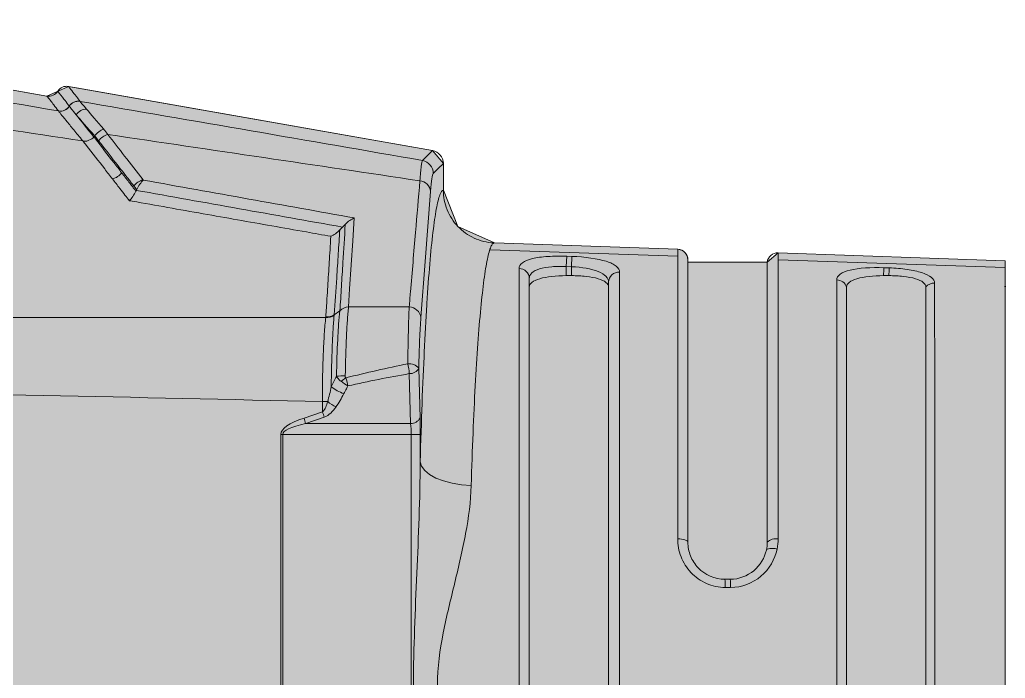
# Model space of a CAD drawing. Header units: millimetres. Extents: x 3.9 to 31.7, y 0.8 to 5.9.
# Drawn here: x 27.852 to 31.692, y 3.37 to 5.938 of the extents above; entities that cross this region are included whole.
import ezdxf

# ---------------------------------------------------------------- set-up
doc = ezdxf.new("R2010")
doc.units = ezdxf.units.MM
for name, color, linetype in [('CONN', 7, 'Continuous'), ('di', 7, 'Continuous'), ('xian', 250, 'Continuous')]:
    doc.layers.add(name, color=color, linetype=linetype)

# ---------------------------------------------------------------- blocks, each defined once
blk = doc.blocks.new('CU-AI$CU - AL')
at = {"layer": 'di', "lineweight": 0, "true_color": 0xffffff}
h = blk.add_hatch(color=7, dxfattribs=at)
h.dxf.hatch_style = 1
h.paths.add_polyline_path([(-53.827, -6.61), (-50.392, -6.73), (-50.227, -6.587), (-49.027, -6.587), (-49.027, -6.623), (-49.015, -6.683), (-48.995, -6.719), (-48.965, -6.75), (-48.932, -6.77), (-48.873, -6.783), (-46.1, -6.88), (-45.548, -7.128), (-45.327, -7.679), (-45.327, -8.082), (-45.162, -8.278), (-39.656, -9.249), (-39.329, -9.103), (-35.047, -9.859), (-22.236, -9.859), (-22.225, -9.859), (-22.217, -9.86), (-22.206, -9.862), (-22.198, -9.863), (-22.189, -9.866), (-22.183, -9.868), (-22.178, -9.869), (-22.171, -9.872), (-22.166, -9.875), (-22.159, -9.878), (-22.153, -9.882), (-22.147, -9.886), (-22.141, -9.89), (-22.135, -9.894), (-22.131, -9.899), (-22.125, -9.903), (-22.121, -9.908), (-22.117, -9.912), (-22.113, -9.916), (-22.109, -9.922), (-22.106, -9.925), (-22.104, -9.929), (-22.101, -9.933), (-21.942, -10.185), (-21.919, -10.213), (-21.909, -10.222), (-21.889, -10.239), (-21.876, -10.244), (-21.844, -10.255), (-21.807, -10.259), (-5.714, -10.259), (-5.687, -10.257), (-5.667, -10.252), (-5.645, -10.243), (-5.616, -10.225), (-5.597, -10.208), (-5.58, -10.186), (-5.57, -10.168), (-5.436, -9.885), (-4.567, -9.336), (4.913, -9.336), (5.782, -9.885), (5.916, -10.168), (5.935, -10.198), (5.951, -10.216), (5.975, -10.234), (5.993, -10.245), (6.02, -10.254), (6.06, -10.259), (22.153, -10.259), (22.18, -10.257), (22.195, -10.254), (22.217, -10.246), (22.238, -10.235), (22.26, -10.218), (22.274, -10.204), (22.288, -10.185), (22.446, -9.931), (22.456, -9.92), (22.477, -9.898), (22.498, -9.883), (22.521, -9.871), (22.543, -9.863), (22.563, -9.86), (22.582, -9.859), (35.393, -9.859), (39.675, -9.103), (40.002, -9.249), (45.508, -8.278), (45.673, -8.082), (45.673, -7.679), (45.893, -7.128), (46.446, -6.88), (49.219, -6.78), (49.245, -6.78), (49.269, -6.773), (49.293, -6.762), (49.315, -6.747), (49.335, -6.727), (49.35, -6.706), (49.363, -6.68), (49.37, -6.654), (49.373, -6.629), (49.373, -6.587), (50.573, -6.587), (50.738, -6.73), (54.173, -6.61), (54.173, 6.236), (50.738, 6.356), (50.573, 6.213), (49.373, 6.213), (49.373, 6.26), (49.37, 6.278), (49.366, 6.296), (49.355, 6.321), (49.341, 6.345), (49.328, 6.36), (49.31, 6.376), (49.283, 6.393), (49.263, 6.401), (49.242, 6.406), (49.219, 6.409), (46.446, 6.505), (45.893, 6.754), (45.673, 7.305), (45.673, 7.504), (45.508, 7.7), (41.736, 8.366), (41.614, 8.466), (41.595, 8.515), (41.474, 8.615), (35.41, 9.684), (22.385, 9.684), (22.367, 9.683), (22.356, 9.682), (22.34, 9.678), (22.324, 9.672), (22.314, 9.668), (22.296, 9.657), (22.284, 9.649), (22.273, 9.639), (22.264, 9.63), (22.258, 9.622), (22.199, 9.546), (22.194, 9.539), (22.188, 9.533), (22.181, 9.526), (22.173, 9.519), (22.166, 9.514), (22.159, 9.509), (22.152, 9.505), (22.143, 9.5), (22.136, 9.497), (22.125, 9.493), (22.117, 9.49), (22.108, 9.488), (22.095, 9.486), (22.073, 9.484), (8.362, 9.484), (8.356, 9.484), (8.34, 9.483), (8.327, 9.48), (8.315, 9.477), (8.299, 9.471), (8.282, 9.462), (8.117, 9.366), (8.101, 9.355), (8.092, 9.349), (8.081, 9.338), (8.071, 9.325), (8.064, 9.316), (8.059, 9.307), (7.978, 9.164), (7.629, 8.961), (-7.283, 8.961), (-7.632, 9.164), (-7.713, 9.307), (-7.725, 9.325), (-7.733, 9.336), (-7.74, 9.342), (-7.749, 9.351), (-7.758, 9.358), (-7.771, 9.366), (-7.936, 9.462), (-7.938, 9.464), (-7.946, 9.468), (-7.956, 9.472), (-7.962, 9.475), (-7.973, 9.478), (-7.983, 9.48), (-7.99, 9.482), (-8.001, 9.483), (-8.006, 9.484), (-8.016, 9.484), (-21.727, 9.484), (-21.73, 9.484), (-21.745, 9.485), (-21.755, 9.487), (-21.767, 9.489), (-21.774, 9.491), (-21.783, 9.494), (-21.795, 9.499), (-21.804, 9.504), (-21.814, 9.51), (-21.823, 9.516), (-21.834, 9.525), (-21.84, 9.531), (-21.847, 9.538), (-21.853, 9.546), (-21.912, 9.622), (-21.919, 9.63), (-21.926, 9.638), (-21.935, 9.646), (-21.944, 9.653), (-21.951, 9.658), (-21.96, 9.663), (-21.971, 9.669), (-21.986, 9.675), (-21.997, 9.679), (-22.007, 9.681), (-22.017, 9.683), (-22.026, 9.684), (-22.033, 9.684), (-22.039, 9.684), (-35.064, 9.684), (-41.128, 8.615), (-41.249, 8.515), (-41.268, 8.466), (-41.39, 8.366), (-45.162, 7.7), (-45.327, 7.504), (-45.327, 7.305), (-45.548, 6.754), (-46.087, 6.505), (-46.1, 6.505), (-48.873, 6.409), (-48.886, 6.408), (-48.924, 6.398), (-48.948, 6.387), (-48.982, 6.36), (-48.995, 6.344), (-49.012, 6.317), (-49.022, 6.288), (-49.026, 6.267), (-49.027, 6.249), (-49.027, 6.213), (-50.227, 6.213), (-50.392, 6.356), (-53.827, 6.236)])
at = {"layer": 'di', "color": 18, "lineweight": 0, "true_color": 0x000000}
blk.add_lwpolyline([(-22.236, -9.859), (-35.047, -9.859), (-39.329, -9.103), (-39.656, -9.249), (-45.162, -8.278), (-45.327, -8.082), (-45.327, -7.679), (-45.548, -7.128), (-46.1, -6.88), (-48.873, -6.783), (-48.932, -6.77), (-48.965, -6.75), (-48.995, -6.719), (-49.015, -6.683), (-49.027, -6.623), (-49.027, -6.587), (-50.227, -6.587), (-50.392, -6.73), (-53.827, -6.61), (-53.827, 6.236)], dxfattribs=at)
at = {"layer": 'xian', "color": 18, "lineweight": 0, "true_color": 0x000000}
for p, q in [((-52.627, -6.212), (-52.627, 5.837)), ((-51.427, 5.837), (-51.427, -6.212)), ((-42.869, 3.736), (-42.869, -3.981)), ((-42.898, -3.981), (-42.898, 3.714)), ((-44.84, 0.794), (-44.84, -3.981)), ((-49.673, -1.663), (-49.593, -1.663)), ((-49.587, -1.787), (-49.667, -1.787)), ((-50.227, -6.587), (-50.227, -2.347)), ((-44.977, -3.981), (-44.977, -3.564)), ((-44.977, -3.981), (-44.84, -3.981)), ((-44.84, -3.981), (-42.898, -3.981)), ((-42.898, -3.981), (-42.869, -3.981)), ((-43.244, -4.146), (-44.831, -4.146)), ((-44.831, -4.146), (-44.812, -4.9)), ((-43.523, -4.24), (-43.244, -4.146)), ((-44.955, -4.983), (-44.974, -4.228)), ((-43.22, -4.228), (-43.499, -4.322)), ((-43.577, -4.477), (-43.498, -4.476)), ((-43.762, -5.852), (-43.676, -5.79)), ((-51.987, -6.384), (-52.067, -6.384)), ((-47.187, -6.384), (-47.267, -6.384)), ((-47.267, -6.384), (-47.267, -6.519)), ((-47.187, -6.522), (-47.187, -6.384)), ((-53.829, -6.507), (-50.394, -6.625)), ((-50.392, -6.552), (-50.392, -6.707)), ((-47.267, -6.519), (-47.273, -6.675)), ((-47.267, -6.519), (-47.187, -6.522)), ((-47.187, -6.522), (-47.193, -6.678)), ((-50.392, -6.73), (-53.827, -6.61)), ((-50.227, -6.587), (-49.027, -6.587)), ((-48.874, -6.677), (-46.034, -6.775)), ((-48.873, -6.628), (-48.873, -6.783)), ((-47.193, -6.678), (-47.273, -6.675)), ((-46.1, -6.88), (-48.873, -6.783)), ((-45.327, -8.082), (-45.327, -7.679)), ((-40.783, -7.836), (-40.787, -7.83)), ((-40.052, -8.497), (-40.041, -8.481)), ((-39.874, -8.423), (-39.873, -8.424)), ((-39.329, -9.103), (-35.047, -9.859))]:
    blk.add_line(p, q, dxfattribs=at)
at = {"layer": 'xian', "color": 18, "lineweight": 0, "true_color": 0x000000, "flags": 128}
for points in [[(-50.214, -2.229), (-50.219, -2.238), (-50.23, -2.245), (-50.246, -2.25), (-50.266, -2.254), (-50.29, -2.255), (-50.317, -2.254), (-50.346, -2.251), (-50.376, -2.245)], [(-49.027, -2.347), (-49.024, -2.357), (-49.015, -2.367), (-49.001, -2.376), (-48.982, -2.385), (-48.959, -2.391), (-48.932, -2.396), (-48.903, -2.4), (-48.873, -2.401)], [(-45.748, -3.204), (-45.601, -3.216), (-45.46, -3.24), (-45.329, -3.275), (-45.214, -3.319), (-45.119, -3.373), (-45.046, -3.433), (-44.998, -3.497), (-44.977, -3.564)], [(-45.133, -7.659), (-45.052, -6.6), (-44.987, -5.749)], [(-43.98, -7.257), (-43.957, -6.912), (-43.933, -6.547), (-43.909, -6.182), (-43.891, -5.912)], [(-45.327, -8.082), (-45.251, -8.007), (-45.175, -7.931)], [(-45.011, -8.128), (-45.032, -8.148), (-45.115, -8.232), (-45.162, -8.278)], [(-45.162, -8.278), (-42.614, -8.728), (-39.775, -9.228), (-39.656, -9.249)]]:
    blk.add_lwpolyline(points, dxfattribs=at)
at = {"layer": 'xian', "color": 18, "lineweight": 0, "true_color": 0x000000}
for centre, radius, start, end in [((-48.88, -1.69), 0.793, 178.0838, 187.0706), ((-48.8, -1.69), 0.793, 178.0838, 187.0699), ((-50.357, -2.216), 0.185, 259.1274, 314.6781), ((-44.838, -4.301), 0.155, 87.6787, 152.1997), ((-42.156, -3.879), 1.12, 193.7985, 198.1837), ((-42.435, -3.973), 1.12, 193.7985, 198.1837), ((-44.159, -5.221), 0.944, 51.9632, 60.9415), ((-44.047, -5.231), 0.673, 51.8731, 70.3866), ((-44.819, -5.055), 0.155, 87.6787, 152.1997), ((-43.995, -4.847), 0.819, 183.7548, 194.3644), ((-45.173, -2.957), 2.297, 305.1734, 307.3414), ((-43.803, -4.274), 0.593, 266.1712, 279.072), ((-44.811, -4.864), 0.187, 219.2512, 276.8794), ((-44.801, -5.726), 0.187, 187.1831, 267.2496), ((-43.574, -5.931), 0.181, 81.7783, 123.9), ((-52.753, -6.107), 0.164, 267.7084, 320.0845), ((-51.277, -6.16), 0.159, 198.8975, 269.1097), ((-57.103, -6.203), 5.039, 356.6084, 357.9447), ((-57.653, -6.182), 5.67, 356.7362, 357.9545), ((-47.983, -6.28), 0.156, 266.4493, 358.1908), ((-46.472, -6.337), 0.155, 181.6258, 269.6831), ((-48.867, -6.623), 0.16, 180.0001, 267.9998), ((-44.951, -7.638), 0.184, 186.666, 263.1312), ((-40.847, -7.595), 0.249, 284.8742, 324.348), ((-40.255, -8.092), 0.253, 105.0679, 143.9242), ((-44.975, -7.93), 0.2, 180.186, 259.6358), ((-40.318, -8.273), 0.257, 285.219, 323.6419), ((-39.925, -8.727), 0.177, 268.4979, 328.805), ((-39.532, -9.035), 0.16, 80.0976, 147.8666), ((-39.804, -8.864), 0.16, 260.0372, 327.8004), ((-39.803, -8.866), 0.16, 260.0869, 327.8771)]:
    blk.add_arc(centre, radius, start, end, dxfattribs=at)
for centre, major_axis, ratio, start_param, end_param in [((-44.944, -3.981), (0, 0.6), 0.056105, 1.570796, 1.995354), ((-44.744, -3.981), (0, 0.4), 0.239671, 1.570796, 1.995354), ((-46.792, -3.981), (3.894, 0), 0.102726, 5.858628, 6.283185), ((-46.825, -3.981), (3.956, 0), 0.151667, 5.858628, 6.283185)]:
    blk.add_ellipse(centre, major_axis=major_axis, ratio=ratio, start_param=start_param, end_param=end_param, dxfattribs=at)
for points, knots in [([(-46.473, 6.117), (-46.473, 6.003), (-46.473, 5.863), (-46.473, 5.538), (-46.473, 5.354), (-46.473, 4.943), (-46.473, 4.715), (-46.473, 4.219), (-46.473, 3.956), (-46.473, 3.399), (-46.473, 3.105), (-46.473, 2.487), (-46.473, 2.168), (-46.473, 1.517), (-46.473, 1.184), (-46.473, 0.674), (-46.473, 0.502), (-46.473, 0.158), (-46.473, -0.013), (-46.473, -0.526), (-46.473, -0.866), (-46.473, -1.544), (-46.473, -1.884), (-46.473, -2.537), (-46.473, -2.853), (-46.473, -3.466), (-46.473, -3.765), (-46.473, -4.326), (-46.473, -4.589), (-46.473, -5.08), (-46.473, -5.309), (-46.473, -5.726), (-46.473, -5.912), (-46.473, -6.239), (-46.473, -6.378), (-46.473, -6.492)], [0, 0, 0, 0, 0.0625, 0.0625, 0.125, 0.125, 0.1875, 0.1875, 0.25, 0.25, 0.3125, 0.3125, 0.375, 0.375, 0.4375, 0.4375, 0.46875, 0.46875, 0.5, 0.5, 0.5625, 0.5625, 0.625, 0.625, 0.6875, 0.6875, 0.75, 0.75, 0.8125, 0.8125, 0.875, 0.875, 0.9375, 0.9375, 1, 1, 1, 1]), ([(-53.827, 6.043), (-53.827, 6.002), (-53.827, 5.874), (-53.827, 4.903), (-53.827, 3.294), (-53.827, 1.254), (-53.827, -0.938), (-53.827, -3.053), (-53.827, -4.823), (-53.827, -6.055), (-53.827, -6.328), (-53.827, -6.447)], [0, 0, 0, 0, 0.056358, 0.177617, 0.298826, 0.420051, 0.541332, 0.662559, 0.783768, 0.905021, 1, 1, 1, 1]), ([(-47.993, -6.435), (-47.993, -6.321), (-47.993, -6.182), (-47.993, -5.859), (-47.993, -5.676), (-47.993, -5.268), (-47.993, -5.041), (-47.993, -4.551), (-47.993, -4.29), (-47.993, -3.738), (-47.993, -3.447), (-47.993, -2.834), (-47.993, -2.519), (-47.993, -1.874), (-47.993, -1.545), (-47.993, -1.04), (-47.993, -0.869), (-47.993, -0.53), (-47.993, -0.36), (-47.993, 0.147), (-47.993, 0.485), (-47.993, 1.156), (-47.993, 1.492), (-47.993, 2.138), (-47.993, 2.451), (-47.993, 3.059), (-47.993, 3.355), (-47.993, 3.91), (-47.993, 4.171), (-47.993, 4.658), (-47.993, 4.885), (-47.993, 5.298), (-47.993, 5.484), (-47.993, 5.809), (-47.993, 5.947), (-47.993, 6.061)], [0, 0, 0, 0, 0.0625, 0.0625, 0.125, 0.125, 0.1875, 0.1875, 0.25, 0.25, 0.3125, 0.3125, 0.375, 0.375, 0.4375, 0.4375, 0.46875, 0.46875, 0.5, 0.5, 0.5625, 0.5625, 0.625, 0.625, 0.6875, 0.6875, 0.75, 0.75, 0.8125, 0.8125, 0.875, 0.875, 0.9375, 0.9375, 1, 1, 1, 1]), ([(-46.627, -6.341), (-46.627, -6.117), (-46.627, -5.803), (-46.627, -5.195), (-46.627, -4.971), (-46.627, -4.493), (-46.627, -4.236), (-46.627, -3.689), (-46.627, -3.397), (-46.627, -2.799), (-46.627, -2.49), (-46.627, -1.852), (-46.627, -1.521), (-46.627, -0.858), (-46.627, -0.526), (-46.627, -0.025), (-46.627, 0.143), (-46.627, 0.478), (-46.627, 0.647), (-46.627, 1.145), (-46.627, 1.47), (-46.627, 2.106), (-46.627, 2.418), (-46.627, 3.023), (-46.627, 3.31), (-46.627, 3.854), (-46.627, 4.111), (-46.627, 4.595), (-46.627, 4.818), (-46.627, 5.22), (-46.627, 5.4), (-46.627, 5.718), (-46.627, 5.855), (-46.627, 5.966)], [0, 0, 0, 0, 0.125, 0.125, 0.1875, 0.1875, 0.25, 0.25, 0.3125, 0.3125, 0.375, 0.375, 0.4375, 0.4375, 0.5, 0.5, 0.53125, 0.53125, 0.5625, 0.5625, 0.625, 0.625, 0.6875, 0.6875, 0.75, 0.75, 0.8125, 0.8125, 0.875, 0.875, 0.9375, 0.9375, 1, 1, 1, 1]), ([(-52.759, -6.27), (-52.76, -6.046), (-52.76, -5.733), (-52.761, -5.13), (-52.761, -4.909), (-52.761, -4.436), (-52.761, -4.183), (-52.762, -3.643), (-52.762, -3.355), (-52.762, -2.765), (-52.762, -2.461), (-52.762, -1.833), (-52.762, -1.507), (-52.762, -0.85), (-52.762, -0.519), (-52.762, 0.145), (-52.762, 0.477), (-52.762, 1.127), (-52.762, 1.447), (-52.762, 2.076), (-52.762, 2.387), (-52.762, 2.978), (-52.762, 3.26), (-52.761, 3.799), (-52.761, 4.057), (-52.761, 4.533), (-52.761, 4.751), (-52.76, 5.15), (-52.76, 5.331), (-52.76, 5.648), (-52.76, 5.784), (-52.759, 5.896)], [0, 0, 0, 0, 0.125, 0.125, 0.1875, 0.1875, 0.25, 0.25, 0.3125, 0.3125, 0.375, 0.375, 0.4375, 0.4375, 0.5, 0.5, 0.5625, 0.5625, 0.625, 0.625, 0.6875, 0.6875, 0.75, 0.75, 0.8125, 0.8125, 0.875, 0.875, 0.9375, 0.9375, 1, 1, 1, 1]), ([(-51.279, 5.945), (-51.279, 5.718), (-51.279, 5.403), (-51.279, 4.795), (-51.279, 4.572), (-51.279, 4.095), (-51.279, 3.84), (-51.278, 3.296), (-51.278, 3.006), (-51.278, 2.411), (-51.278, 2.105), (-51.278, 1.472), (-51.278, 1.143), (-51.278, 0.481), (-51.278, 0.147), (-51.278, -0.522), (-51.278, -0.857), (-51.278, -1.512), (-51.278, -1.834), (-51.278, -2.469), (-51.278, -2.782), (-51.278, -3.377), (-51.278, -3.662), (-51.279, -4.205), (-51.279, -4.466), (-51.279, -4.945), (-51.279, -5.165), (-51.279, -5.567), (-51.279, -5.75), (-51.279, -6.069), (-51.279, -6.206), (-51.279, -6.319)], [0, 0, 0, 0, 0.125, 0.125, 0.1875, 0.1875, 0.25, 0.25, 0.3125, 0.3125, 0.375, 0.375, 0.4375, 0.4375, 0.5, 0.5, 0.5625, 0.5625, 0.625, 0.625, 0.6875, 0.6875, 0.75, 0.75, 0.8125, 0.8125, 0.875, 0.875, 0.9375, 0.9375, 1, 1, 1, 1]), ([(-47.827, 5.91), (-47.827, 5.687), (-47.827, 5.374), (-47.827, 4.771), (-47.827, 4.549), (-47.827, 4.075), (-47.827, 3.821), (-47.827, 3.279), (-47.827, 2.99), (-47.827, 2.397), (-47.827, 2.091), (-47.827, 1.46), (-47.827, 1.132), (-47.827, 0.477), (-47.827, 0.147), (-47.827, -0.348), (-47.827, -0.514), (-47.827, -0.846), (-47.827, -1.012), (-47.827, -1.506), (-47.827, -1.828), (-47.827, -2.457), (-47.827, -2.765), (-47.827, -3.364), (-47.827, -3.649), (-47.827, -4.188), (-47.827, -4.443), (-47.827, -4.922), (-47.827, -5.144), (-47.827, -5.543), (-47.827, -5.721), (-47.827, -6.037), (-47.827, -6.173), (-47.827, -6.285)], [0, 0, 0, 0, 0.125, 0.125, 0.1875, 0.1875, 0.25, 0.25, 0.3125, 0.3125, 0.375, 0.375, 0.4375, 0.4375, 0.5, 0.5, 0.53125, 0.53125, 0.5625, 0.5625, 0.625, 0.625, 0.6875, 0.6875, 0.75, 0.75, 0.8125, 0.8125, 0.875, 0.875, 0.9375, 0.9375, 1, 1, 1, 1]), ([(-44.977, 3.19), (-44.974, 2.628), (-44.95, 2.066), (-44.902, 0.94), (-44.875, 0.377), (-44.875, -0.752), (-44.902, -1.315), (-44.95, -2.441), (-44.974, -3.003), (-44.977, -3.564)], [0, 0, 0, 0, 0.25, 0.25, 0.5, 0.5, 0.75, 0.75, 1, 1, 1, 1]), ([(-45.748, -3.204), (-45.741, -2.965), (-45.709, -2.724), (-45.619, -2.236), (-45.561, -1.989), (-45.44, -1.485), (-45.376, -1.232), (-45.274, -0.718), (-45.238, -0.456), (-45.238, 0.083), (-45.275, 0.345), (-45.376, 0.859), (-45.44, 1.112), (-45.561, 1.614), (-45.619, 1.862), (-45.709, 2.35), (-45.741, 2.591), (-45.748, 2.83)], [0, 0, 0, 0, 0.125, 0.125, 0.25, 0.25, 0.375, 0.375, 0.5, 0.5, 0.625, 0.625, 0.75, 0.75, 0.875, 0.875, 1, 1, 1, 1]), ([(-50.376, -2.245), (-50.343, -2.088), (-50.259, -1.941), (-50.006, -1.726), (-49.842, -1.663), (-49.673, -1.663)], [0, 0, 0, 0, 0.5, 0.5, 1, 1, 1, 1]), ([(-49.667, -1.787), (-49.799, -1.787), (-49.927, -1.835), (-50.123, -1.999), (-50.189, -2.11), (-50.214, -2.229)], [0, 0, 0, 0, 0.5, 0.5, 1, 1, 1, 1]), ([(-49.593, -1.663), (-49.494, -1.663), (-49.397, -1.684), (-49.22, -1.762), (-49.139, -1.82), (-49.008, -1.959), (-48.957, -2.041), (-48.889, -2.217), (-48.873, -2.308), (-48.873, -2.401)], [0, 0, 0, 0, 0.25, 0.25, 0.5, 0.5, 0.75, 0.75, 1, 1, 1, 1]), ([(-49.027, -2.347), (-49.027, -2.278), (-49.04, -2.209), (-49.092, -2.075), (-49.132, -2.013), (-49.285, -1.853), (-49.434, -1.787), (-49.587, -1.787)], [0, 0, 0, 0, 0.25, 0.25, 0.5, 0.5, 1, 1, 1, 1]), ([(-49.027, -6.623), (-49.027, -6.624), (-49.027, -6.524), (-49.027, -6.225), (-49.027, -6.101), (-49.027, -5.81), (-49.027, -5.642), (-49.027, -5.263), (-49.027, -5.05), (-49.027, -4.594), (-49.027, -4.35), (-49.027, -3.827), (-49.027, -3.547), (-49.027, -2.963), (-49.027, -2.66), (-49.027, -2.347)], [0, 0, 0, 0, 0.25, 0.25, 0.375, 0.375, 0.5, 0.5, 0.625, 0.625, 0.75, 0.75, 0.875, 0.875, 1, 1, 1, 1]), ([(-50.392, -6.552), (-50.392, -6.453), (-50.392, -6.272), (-50.392, -5.698), (-50.392, -4.927), (-50.392, -3.933), (-50.392, -2.828), (-50.392, -2.397)], [0, 0, 0, 0, 0.231316, 0.424494, 0.472556, 0.794299, 1, 1, 1, 1]), ([(-48.873, -2.401), (-48.873, -2.84), (-48.873, -3.959), (-48.873, -5.445), (-48.873, -6.233), (-48.873, -6.582), (-48.873, -6.612), (-48.873, -6.628)], [0, 0, 0, 0, 0.207633, 0.528878, 0.850231, 0.921517, 1, 1, 1, 1]), ([(-45.748, -3.204), (-45.765, -3.761), (-45.785, -4.264), (-45.822, -4.943), (-45.835, -5.157), (-45.863, -5.551), (-45.878, -5.73), (-45.909, -6.051), (-45.925, -6.194), (-45.958, -6.443), (-45.975, -6.548), (-46.01, -6.714), (-46.028, -6.776), (-46.055, -6.839), (-46.064, -6.855), (-46.077, -6.87), (-46.082, -6.874), (-46.091, -6.879), (-46.096, -6.88), (-46.1, -6.88)], [0, 0, 0, 0, 0.25, 0.25, 0.375, 0.375, 0.5, 0.5, 0.625, 0.625, 0.75, 0.75, 0.875, 0.875, 0.9375, 0.9375, 0.96875, 0.96875, 1, 1, 1, 1]), ([(-44.977, -3.564), (-44.994, -4.184), (-45.014, -4.745), (-45.045, -5.375), (-45.051, -5.498), (-45.064, -5.735), (-45.071, -5.851), (-45.092, -6.181), (-45.106, -6.38), (-45.137, -6.74), (-45.153, -6.9), (-45.186, -7.179), (-45.203, -7.297), (-45.237, -7.485), (-45.255, -7.557), (-45.291, -7.653), (-45.309, -7.678), (-45.327, -7.679)], [0, 0, 0, 0, 0.25, 0.25, 0.3125, 0.3125, 0.375, 0.375, 0.5, 0.5, 0.625, 0.625, 0.75, 0.75, 0.875, 0.875, 1, 1, 1, 1]), ([(-43.701, -4.395), (-43.678, -4.363), (-43.653, -4.331), (-43.595, -4.277), (-43.561, -4.253), (-43.523, -4.24)], [0, 0, 0, 0, 0.5, 0.5, 1, 1, 1, 1]), ([(-43.499, -4.322), (-43.523, -4.34), (-43.536, -4.368), (-43.559, -4.421), (-43.569, -4.449), (-43.577, -4.477)], [0, 0, 0, 0, 0.5, 0.5, 1, 1, 1, 1]), ([(-43.884, -4.715), (-43.876, -4.7), (-43.868, -4.686), (-43.86, -4.671), (-43.847, -4.647), (-43.833, -4.622), (-43.821, -4.597)], [0, 0, 0, 0, 0.0000641428, 0.0000641428, 0.0000641428, 0.0001734291, 0.0001734291, 0.0001734291, 0.0001734291]), ([(-43.498, -4.476), (-43.497, -4.602), (-43.498, -4.724), (-43.502, -4.965), (-43.506, -5.083), (-43.515, -5.303), (-43.52, -5.406), (-43.532, -5.595), (-43.539, -5.679), (-43.548, -5.752)], [0, 0, 0, 0, 0.25, 0.25, 0.5, 0.5, 0.75, 0.75, 1, 1, 1, 1]), ([(-43.631, -4.701), (-43.644, -4.729), (-43.657, -4.756), (-43.671, -4.783), (-43.683, -4.809), (-43.696, -4.834), (-43.71, -4.859)], [0, 0, 0, 0, 0.0001171828, 0.0001171828, 0.0001171828, 0.0002260199, 0.0002260199, 0.0002260199, 0.0002260199]), ([(-43.675, -5.781), (-43.668, -5.716), (-43.663, -5.644), (-43.653, -5.485), (-43.649, -5.397), (-43.639, -5.122), (-43.633, -4.914), (-43.631, -4.701)], [0, 0, 0, 0, 0.25, 0.25, 0.5, 0.5, 1, 1, 1, 1]), ([(-43.892, -5.912), (-43.89, -5.88), (-43.886, -5.847), (-43.879, -5.777), (-43.877, -5.74), (-43.869, -5.626), (-43.865, -5.543), (-43.853, -5.276), (-43.846, -5.075), (-43.843, -4.865)], [0, 0, 0, 0, 0.125, 0.125, 0.25, 0.25, 0.5, 0.5, 1, 1, 1, 1]), ([(-43.843, -4.865), (-43.843, -4.862), (-43.843, -4.859), (-43.843, -4.856), (-43.843, -4.851), (-43.844, -4.846), (-43.846, -4.842), (-43.847, -4.839), (-43.848, -4.837), (-43.85, -4.835)], [0, 0, 0, 0, 0.00001122859, 0.00001122859, 0.00001122859, 0.00003045862, 0.00003045862, 0.00003045862, 0.00003970121, 0.00003970121, 0.00003970121, 0.00003970121]), ([(-43.779, -4.784), (-43.771, -4.79), (-43.764, -4.796), (-43.757, -4.803), (-43.744, -4.814), (-43.732, -4.827), (-43.723, -4.839), (-43.718, -4.846), (-43.714, -4.852), (-43.71, -4.859)], [0, 0, 0, 0, 0.000038152, 0.000038152, 0.000038152, 0.0001058624, 0.0001058624, 0.0001058624, 0.0001406044, 0.0001406044, 0.0001406044, 0.0001406044]), ([(-43.71, -4.859), (-43.713, -5.056), (-43.72, -5.246), (-43.733, -5.499), (-43.737, -5.578), (-43.748, -5.724), (-43.754, -5.791), (-43.762, -5.852)], [0, 0, 0, 0, 0.5, 0.5, 0.75, 0.75, 1, 1, 1, 1]), ([(-44.987, -5.749), (-44.98, -5.656), (-44.973, -5.544), (-44.963, -5.283), (-44.958, -5.139), (-44.955, -4.983)], [0, 0, 0, 0, 0.5, 0.5, 1, 1, 1, 1]), ([(-44.788, -5.05), (-44.791, -5.225), (-44.794, -5.387), (-44.801, -5.68), (-44.805, -5.807), (-44.81, -5.913)], [0, 0, 0, 0, 0.5, 0.5, 1, 1, 1, 1]), ([(-43.761, -7.077), (-43.753, -6.957), (-43.745, -6.837), (-43.737, -6.717), (-43.729, -6.595), (-43.721, -6.472), (-43.713, -6.35), (-43.701, -6.163), (-43.688, -5.977), (-43.676, -5.79)], [0.000014485, 0.000014485, 0.000014485, 0.000014485, 0.00078071, 0.00078071, 0.00078071, 0.00156142, 0.00156142, 0.00156142, 0.002749721, 0.002749721, 0.002749721, 0.002749721]), ([(-43.676, -5.79), (-43.676, -5.79), (-43.676, -5.79), (-43.676, -5.79), (-43.675, -5.787), (-43.675, -5.784), (-43.675, -5.781)], [-0.00000006, -0.00000006, -0.00000006, -0.00000006, 0, 0, 0, 0.0000206153, 0.0000206153, 0.0000206153, 0.0000206153]), ([(-43.549, -5.76), (-43.555, -5.852), (-43.56, -5.943), (-43.566, -6.035), (-43.574, -6.158), (-43.581, -6.281), (-43.589, -6.404), (-43.597, -6.527), (-43.604, -6.65), (-43.612, -6.773), (-43.616, -6.842), (-43.621, -6.911), (-43.625, -6.98)], [0, 0, 0, 0, 0.000581552, 0.000581552, 0.000581552, 0.001363751, 0.001363751, 0.001363751, 0.002145951, 0.002145951, 0.002145951, 0.002584324, 0.002584324, 0.002584324, 0.002584324]), ([(-44.81, -5.913), (-44.817, -5.988), (-44.823, -6.063), (-44.829, -6.138), (-44.855, -6.439), (-44.881, -6.739), (-44.906, -7.039), (-44.928, -7.3), (-44.951, -7.56), (-44.973, -7.82)], [0, 0, 0, 0, 0.0005, 0.0005, 0.0005, 0.0025, 0.0025, 0.0025, 0.00423376, 0.00423376, 0.00423376, 0.00423376]), ([(-43.892, -5.912), (-43.897, -5.912), (-43.902, -5.912), (-43.907, -5.912), (-44.208, -5.912), (-44.509, -5.913), (-44.81, -5.913)], [-0.000019208, -0.000019208, -0.000019208, -0.000019208, 0, 0, 0, 0.001152634, 0.001152634, 0.001152634, 0.001152634]), ([(-43.762, -5.852), (-43.77, -5.974), (-43.777, -6.096), (-43.785, -6.218), (-43.792, -6.339), (-43.8, -6.461), (-43.808, -6.583), (-43.82, -6.775), (-43.832, -6.967), (-43.843, -7.16)], [0, 0, 0, 0, 0.00078071, 0.00078071, 0.00078071, 0.00156142, 0.00156142, 0.00156142, 0.00279463, 0.00279463, 0.00279463, 0.00279463]), ([(-52.067, -6.384), (-52.143, -6.384), (-52.217, -6.38), (-52.355, -6.365), (-52.417, -6.353), (-52.519, -6.323), (-52.56, -6.304), (-52.613, -6.261), (-52.627, -6.237), (-52.627, -6.212)], [0, 0, 0, 0, 0.25, 0.25, 0.5, 0.5, 0.75, 0.75, 1, 1, 1, 1]), ([(-51.427, -6.212), (-51.427, -6.237), (-51.44, -6.261), (-51.494, -6.304), (-51.534, -6.323), (-51.688, -6.368), (-51.835, -6.384), (-51.987, -6.384)], [0, 0, 0, 0, 0.25, 0.25, 0.5, 0.5, 1, 1, 1, 1]), ([(-47.267, -6.384), (-47.343, -6.384), (-47.417, -6.38), (-47.555, -6.365), (-47.617, -6.353), (-47.719, -6.323), (-47.76, -6.304), (-47.813, -6.261), (-47.827, -6.237), (-47.827, -6.212)], [0, 0, 0, 0, 0.25, 0.25, 0.5, 0.5, 0.75, 0.75, 1, 1, 1, 1]), ([(-46.627, -6.212), (-46.627, -6.237), (-46.64, -6.261), (-46.694, -6.304), (-46.734, -6.323), (-46.888, -6.368), (-47.035, -6.384), (-47.187, -6.384)], [0, 0, 0, 0, 0.25, 0.25, 0.5, 0.5, 1, 1, 1, 1]), ([(-52.073, -6.501), (-52.166, -6.498), (-52.258, -6.49), (-52.427, -6.466), (-52.503, -6.45), (-52.628, -6.409), (-52.677, -6.385), (-52.742, -6.332), (-52.759, -6.302), (-52.759, -6.27)], [0, 0, 0, 0, 0.25, 0.25, 0.5, 0.5, 0.75, 0.75, 1, 1, 1, 1]), ([(-51.279, -6.319), (-51.279, -6.384), (-51.35, -6.436), (-51.612, -6.5), (-51.8, -6.512), (-51.993, -6.504)], [0, 0, 0, 0, 0.5, 0.5, 1, 1, 1, 1]), ([(-47.827, -6.285), (-47.827, -6.317), (-47.814, -6.346), (-47.761, -6.401), (-47.722, -6.425), (-47.569, -6.487), (-47.421, -6.512), (-47.267, -6.519)], [0, 0, 0, 0, 0.25, 0.25, 0.5, 0.5, 1, 1, 1, 1]), ([(-47.187, -6.522), (-47.111, -6.525), (-47.036, -6.524), (-46.897, -6.513), (-46.834, -6.502), (-46.732, -6.471), (-46.692, -6.45), (-46.64, -6.401), (-46.627, -6.372), (-46.627, -6.341)], [0, 0, 0, 0, 0.25, 0.25, 0.5, 0.5, 0.75, 0.75, 1, 1, 1, 1]), ([(-51.993, -6.504), (-52.004, -6.504), (-52.016, -6.504), (-52.028, -6.503), (-52.043, -6.503), (-52.058, -6.502), (-52.073, -6.501)], [0, 0, 0, 0, 0.000043807, 0.000043807, 0.000043807, 0.0001000768, 0.0001000768, 0.0001000768, 0.0001000768]), ([(-50.392, -6.73), (-50.392, -6.732), (-50.392, -6.735), (-50.392, -6.615), (-50.392, -6.552)], [0, 0, 0, 0, 0.474806, 1, 1, 1, 1]), ([(-47.273, -6.675), (-47.47, -6.668), (-47.66, -6.642), (-47.857, -6.58), (-47.908, -6.555), (-47.976, -6.499), (-47.993, -6.468), (-47.993, -6.435)], [0, 0, 0, 0, 0.5, 0.5, 0.75, 0.75, 1, 1, 1, 1]), ([(-46.473, -6.492), (-46.473, -6.524), (-46.49, -6.554), (-46.558, -6.604), (-46.609, -6.625), (-46.74, -6.657), (-46.82, -6.668), (-46.998, -6.68), (-47.095, -6.681), (-47.193, -6.678)], [0, 0, 0, 0, 0.25, 0.25, 0.5, 0.5, 0.75, 0.75, 1, 1, 1, 1]), ([(-50.392, -6.73), (-50.351, -6.731), (-50.311, -6.717), (-50.251, -6.665), (-50.231, -6.627), (-50.227, -6.587)], [0, 0, 0, 0, 0.5, 0.5, 1, 1, 1, 1]), ([(-45.327, -7.679), (-45.327, -7.577), (-45.346, -7.477), (-45.422, -7.288), (-45.478, -7.201), (-45.617, -7.055), (-45.702, -6.995), (-45.885, -6.91), (-45.987, -6.886), (-46.087, -6.88)], [0, 0, 0, 0, 0.25, 0.25, 0.5, 0.5, 0.75, 0.75, 1, 1, 1, 1]), ([(-43.625, -6.98), (-43.501, -7.001), (-43.378, -7.023), (-43.254, -7.045), (-42.907, -7.107), (-42.56, -7.168), (-42.213, -7.229), (-42.04, -7.26), (-41.867, -7.291), (-41.693, -7.321), (-41.335, -7.385), (-40.977, -7.448), (-40.62, -7.512), (-40.605, -7.514), (-40.59, -7.517), (-40.576, -7.519)], [0, 0, 0, 0, 0.000470857, 0.000470857, 0.000470857, 0.001794309, 0.001794309, 0.001794309, 0.002455926, 0.002455926, 0.002455926, 0.003821929, 0.003821929, 0.003821929, 0.003877904, 0.003877904, 0.003877904, 0.003877904]), ([(-40.576, -7.519), (-40.554, -7.548), (-40.532, -7.576), (-40.51, -7.604), (-40.484, -7.638), (-40.458, -7.671), (-40.431, -7.705), (-40.394, -7.753), (-40.357, -7.8), (-40.32, -7.848)], [-0.0001675061, -0.0001675061, -0.0001675061, -0.0001675061, 0, 0, 0, 0.0001996455, 0.0001996455, 0.0001996455, 0.0004808345, 0.0004808345, 0.0004808345, 0.0004808345]), ([(-45.175, -7.931), (-45.168, -7.924), (-45.16, -7.897), (-45.146, -7.806), (-45.139, -7.741), (-45.133, -7.659)], [0, 0, 0, 0, 0.5, 0.5, 1, 1, 1, 1]), ([(-40.687, -7.686), (-40.679, -7.696), (-40.671, -7.706), (-40.663, -7.716), (-40.657, -7.724), (-40.651, -7.733), (-40.644, -7.741)], [0.0000012095, 0.0000012095, 0.0000012095, 0.0000012095, 0.0000610459, 0.0000610459, 0.0000610459, 0.0001101536, 0.0001101536, 0.0001101536, 0.0001101536]), ([(-40.459, -7.943), (-40.496, -7.896), (-40.533, -7.848), (-40.57, -7.8), (-40.605, -7.755), (-40.64, -7.71), (-40.675, -7.665), (-40.675, -7.664), (-40.675, -7.664), (-40.676, -7.664)], [0, 0, 0, 0, 0.0002812933, 0.0002812933, 0.0002812933, 0.000549396, 0.000549396, 0.000549396, 0.0005511659, 0.0005511659, 0.0005511659, 0.0005511659]), ([(-40.644, -7.741), (-40.621, -7.77), (-40.599, -7.799), (-40.576, -7.829), (-40.506, -7.918), (-40.436, -8.009), (-40.365, -8.099), (-40.281, -8.208), (-40.196, -8.316), (-40.111, -8.426)], [0, 0, 0, 0, 0.000173647, 0.000173647, 0.000173647, 0.000705992, 0.000705992, 0.000705992, 0.001343289, 0.001343289, 0.001343289, 0.001343289]), ([(-44.973, -7.82), (-44.979, -7.912), (-44.986, -7.985), (-44.999, -8.088), (-45.005, -8.119), (-45.011, -8.128)], [0, 0, 0, 0, 0.5, 0.5, 1, 1, 1, 1]), ([(-40.251, -8.521), (-40.336, -8.412), (-40.42, -8.303), (-40.504, -8.195), (-40.598, -8.075), (-40.69, -7.955), (-40.783, -7.836)], [0, 0, 0, 0, 0.000637509, 0.000637509, 0.000637509, 0.001343734, 0.001343734, 0.001343734, 0.001343734]), ([(-40.32, -7.848), (-40.281, -7.899), (-40.242, -7.949), (-40.203, -8), (-40.11, -8.119), (-40.017, -8.239), (-39.924, -8.359), (-39.907, -8.381), (-39.891, -8.402), (-39.874, -8.423)], [0, 0, 0, 0, 0.000296848, 0.000296848, 0.000296848, 0.000996404, 0.000996404, 0.000996404, 0.001120128, 0.001120128, 0.001120128, 0.001120128]), ([(-40.041, -8.482), (-40.041, -8.482), (-40.041, -8.482), (-40.041, -8.482), (-40.049, -8.473), (-40.056, -8.464), (-40.063, -8.454), (-40.156, -8.334), (-40.249, -8.214), (-40.341, -8.095), (-40.381, -8.044), (-40.42, -7.994), (-40.459, -7.943)], [-0.00000006, -0.00000006, -0.00000006, -0.00000006, 0, 0, 0, 0.000053434, 0.000053434, 0.000053434, 0.000753264, 0.000753264, 0.000753264, 0.001050225, 0.001050225, 0.001050225, 0.001050225]), ([(-45.162, -8.278), (-45.208, -8.27), (-45.25, -8.246), (-45.31, -8.174), (-45.327, -8.129), (-45.327, -8.082)], [0, 0, 0, 0, 0.5, 0.5, 1, 1, 1, 1]), ([(-40.111, -8.426), (-40.092, -8.45), (-40.073, -8.474), (-40.052, -8.497), (-40.052, -8.497), (-40.052, -8.497), (-40.052, -8.497)], [0, 0, 0, 0, 0.0001428178, 0.0001428178, 0.0001428178, 0.0001428778, 0.0001428778, 0.0001428778, 0.0001428778]), ([(-39.874, -8.423), (-39.88, -8.419), (-39.889, -8.418), (-39.905, -8.418), (-39.912, -8.418), (-39.935, -8.422), (-39.951, -8.427), (-39.994, -8.446), (-40.02, -8.463), (-40.041, -8.481)], [0, 0, 0, 0, 0.125, 0.125, 0.25, 0.25, 0.5, 0.5, 1, 1, 1, 1]), ([(-39.873, -8.424), (-39.823, -8.484), (-39.777, -8.54), (-39.691, -8.644), (-39.653, -8.692), (-39.587, -8.772), (-39.56, -8.806), (-39.521, -8.855), (-39.509, -8.871), (-39.504, -8.877)], [0, 0, 0, 0, 0.25, 0.25, 0.5, 0.5, 0.75, 0.75, 1, 1, 1, 1]), ([(-40.19, -8.6), (-40.191, -8.6), (-40.191, -8.599), (-40.192, -8.598), (-40.212, -8.574), (-40.232, -8.548), (-40.251, -8.521)], [0, 0, 0, 0, 0.0000040679, 0.0000040679, 0.0000040679, 0.0001575261, 0.0001575261, 0.0001575261, 0.0001575261]), ([(-39.773, -8.818), (-39.744, -8.855), (-39.72, -8.884), (-39.684, -8.929), (-39.672, -8.943), (-39.668, -8.95)], [0, 0, 0, 0, 0.5, 0.5, 1, 1, 1, 1]), ([(-39.669, -8.952), (-39.652, -8.925), (-39.627, -8.903), (-39.569, -8.876), (-39.536, -8.872), (-39.504, -8.877)], [0, 0, 0, 0, 0.5, 0.5, 1, 1, 1, 1]), ([(-39.504, -8.877), (-39.48, -8.908), (-39.456, -8.939), (-39.432, -8.97), (-39.398, -9.015), (-39.364, -9.059), (-39.329, -9.103)], [0.000008092, 0.000008092, 0.000008092, 0.000008092, 0.001800862, 0.001800862, 0.001800862, 0.004381054, 0.004381054, 0.004381054, 0.004381054]), ([(-39.831, -9.023), (-39.8, -9.028), (-39.767, -9.024), (-39.709, -8.998), (-39.684, -8.977), (-39.667, -8.95)], [0, 0, 0, 0, 0.5, 0.5, 1, 1, 1, 1]), ([(-39.656, -9.249), (-39.667, -9.235), (-39.677, -9.222), (-39.688, -9.208), (-39.712, -9.177), (-39.735, -9.146), (-39.759, -9.116), (-39.765, -9.109), (-39.77, -9.101), (-39.776, -9.094), (-39.794, -9.071), (-39.812, -9.047), (-39.83, -9.023)], [0, 0, 0, 0, 0.000799997, 0.000799997, 0.000799997, 0.002575303, 0.002575303, 0.002575303, 0.002990836, 0.002990836, 0.002990836, 0.004350608, 0.004350608, 0.004350608, 0.004350608]), ([(-39.667, -8.951), (-39.662, -8.958), (-39.656, -8.965), (-39.651, -8.972), (-39.629, -8.999), (-39.608, -9.027), (-39.587, -9.055), (-39.555, -9.095), (-39.524, -9.136), (-39.493, -9.176)], [0, 0, 0, 0, 0.0004, 0.0004, 0.0004, 0.002, 0.002, 0.002, 0.004354914, 0.004354914, 0.004354914, 0.004354914])]:
    blk.add_open_spline(points, degree=3, knots=knots, dxfattribs=at)
for points in [[(-50.227, -2.347), (-50.227, -2.307), (-50.223, -2.268), (-50.214, -2.229)], [(-50.392, -2.397), (-50.392, -2.346), (-50.387, -2.296), (-50.376, -2.245)], [(-43.499, -4.322), (-43.499, -4.373), (-43.498, -4.425), (-43.498, -4.476)], [(-43.821, -4.597), (-43.785, -4.527), (-43.746, -4.46), (-43.701, -4.395)], [(-43.577, -4.477), (-43.597, -4.551), (-43.615, -4.626), (-43.631, -4.701)], [(-43.498, -4.476), (-40.681, -4.544), (-37.864, -4.599), (-35.047, -4.644)], [(-44.812, -4.9), (-44.503, -4.845), (-44.193, -4.784), (-43.884, -4.715)], [(-43.85, -4.835), (-43.864, -4.794), (-43.876, -4.751), (-43.884, -4.715)], [(-43.779, -4.784), (-43.814, -4.758), (-43.851, -4.733), (-43.884, -4.715)], [(-43.85, -4.835), (-44.162, -4.915), (-44.475, -4.985), (-44.788, -5.05)], [(-43.676, -5.79), (-43.642, -5.766), (-43.594, -5.755), (-43.549, -5.76)], [(-43.548, -5.752), (-43.548, -5.755), (-43.548, -5.758), (-43.549, -5.76)], [(-35.047, -5.735), (-37.883, -5.747), (-40.718, -5.755), (-43.548, -5.752)], [(-43.762, -5.853), (-43.797, -5.887), (-43.845, -5.908), (-43.891, -5.912)], [(-46.087, -6.88), (-46.092, -6.88), (-46.096, -6.88), (-46.1, -6.88)], [(-43.761, -7.077), (-43.72, -7.031), (-43.67, -6.998), (-43.625, -6.98)], [(-43.843, -7.16), (-43.831, -7.145), (-43.817, -7.132), (-43.802, -7.119)], [(-43.802, -7.119), (-43.788, -7.106), (-43.774, -7.092), (-43.761, -7.077)], [(-43.802, -7.119), (-42.761, -7.304), (-41.721, -7.49), (-40.681, -7.675)], [(-43.843, -7.16), (-43.885, -7.207), (-43.935, -7.239), (-43.98, -7.257)], [(-40.787, -7.83), (-41.851, -7.64), (-42.915, -7.449), (-43.98, -7.257)], [(-40.676, -7.664), (-40.649, -7.606), (-40.609, -7.55), (-40.576, -7.519)], [(-40.687, -7.686), (-40.714, -7.744), (-40.754, -7.8), (-40.787, -7.83)], [(-40.681, -7.675), (-40.683, -7.678), (-40.685, -7.682), (-40.687, -7.686)], [(-40.676, -7.664), (-40.677, -7.668), (-40.679, -7.671), (-40.681, -7.675)], [(-40.251, -8.521), (-41.824, -8.288), (-43.397, -8.055), (-44.973, -7.82)], [(-39.83, -9.023), (-41.556, -8.726), (-43.282, -8.428), (-45.011, -8.128)], [(-40.052, -8.497), (-40.084, -8.545), (-40.14, -8.588), (-40.19, -8.6)], [(-40.052, -8.497), (-39.942, -8.623), (-39.844, -8.736), (-39.773, -8.818)], [(-39.773, -8.818), (-39.841, -8.733), (-39.936, -8.613), (-40.041, -8.481)], [(-39.873, -8.424), (-38.263, -8.667), (-36.655, -8.911), (-35.047, -9.155)], [(-39.93, -8.904), (-39.996, -8.827), (-40.087, -8.721), (-40.19, -8.6)], [(-39.831, -9.022), (-39.84, -9.009), (-39.875, -8.968), (-39.93, -8.904)], [(-39.504, -8.877), (-38.018, -9.133), (-36.532, -9.388), (-35.047, -9.642)], [(-39.504, -8.877), (-39.504, -8.877), (-39.504, -8.877), (-39.504, -8.877)], [(-39.831, -9.023), (-39.831, -9.023), (-39.831, -9.022), (-39.831, -9.022)], [(-39.83, -9.023), (-39.831, -9.023), (-39.831, -9.023), (-39.831, -9.023)], [(-39.668, -8.95), (-39.668, -8.95), (-39.668, -8.95), (-39.667, -8.95)], [(-39.667, -8.95), (-39.667, -8.95), (-39.667, -8.951), (-39.667, -8.951)], [(-39.329, -9.103), (-39.392, -9.092), (-39.459, -9.122), (-39.493, -9.176)], [(-39.493, -9.176), (-39.526, -9.231), (-39.593, -9.26), (-39.656, -9.249)]]:
    blk.add_open_spline(points, degree=3, dxfattribs=at)
blk = doc.blocks.new('CU-AI')
at = {"layer": 'CONN'}
blk.add_point((31.6918, 4.8985), dxfattribs=at)
at = {"xscale": 0.2575510235454518, "yscale": 0.2575510235454518, "zscale": 0.2575510235454518, "rotation": 180}
blk.add_blockref('CU-AI$CU - AL', (17.8286, 3.2961), dxfattribs=at)

msp = doc.modelspace()

# ---------------------------------------------------------------- block references
msp.add_blockref('CU-AI', (0, 0))

doc.saveas('drawing.dxf')
